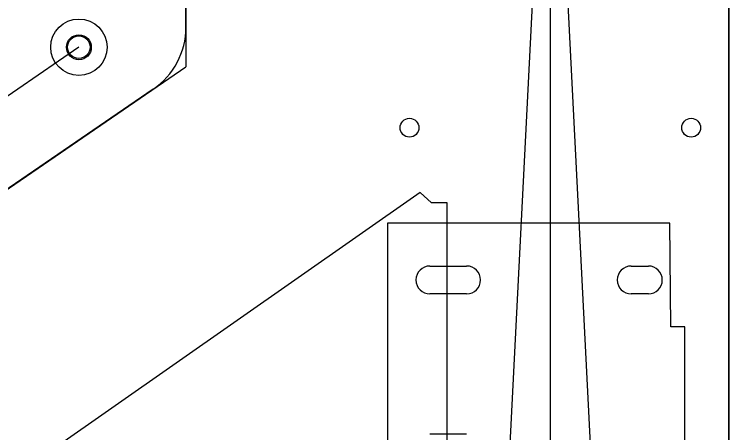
# Model space of a CAD drawing. Header units: inches. Extents: x 0 to 20.3, y 0 to 46.
# Drawn here: x 15.495 to 20.25, y 6.965 to 9.754 of the extents above; entities that cross this region are included whole.
import ezdxf

# ---------------------------------------------------------------- set-up
doc = ezdxf.new("R2010")
doc.units = ezdxf.units.IN
doc.header["$MEASUREMENT"] = 0
for name, color, linetype in [('6_125BIT_500DEP', 7, 'Continuous'), ('6A_125BIT_500DEP', 7, 'Continuous'), ('7_VCARVE_BIT', 7, 'Continuous'), ('7A_1250BALL', 7, 'Continuous'), ('8_250BIT_500OUTLINE', 7, 'Continuous'), ('CONSTRUCTION', 7, 'Continuous'), ('DF_COMP', 7, 'Continuous'), ('PLASTICS', 7, 'Continuous')]:
    doc.layers.add(name, color=color, linetype=linetype)

msp = doc.modelspace()

# ---------------------------------------------------------------- linework, layer by layer
at = {"layer": '6_125BIT_500DEP', "linetype": 'Continuous'}
msp.add_circle((15.9251, 9.5351), 0.0825, dxfattribs=at)
at = {"layer": '6A_125BIT_500DEP', "linetype": 'Continuous'}
for centre in [(18.1255, 9), (20, 9)]:
    msp.add_circle(centre, 0.0625, dxfattribs=at)
at = {"layer": '7_VCARVE_BIT', "linetype": 'Continuous'}
for centre in [(18.1255, 9), (20, 9)]:
    msp.add_circle(centre, 0.0625, dxfattribs=at)
at = {"layer": '7A_1250BALL', "linetype": 'Continuous'}
for p in [(18.657, 4.165), (19.0632, 4.165), (19.4694, 4.165)]:
    msp.add_line(p, (19.0632, 12.165), dxfattribs=at)
at = {"layer": '8_250BIT_500OUTLINE', "linetype": 'Continuous'}
msp.add_line((20.2499, 46), (20.25, 4.3525), dxfattribs=at)
at = {"layer": 'CONSTRUCTION', "linetype": 'Continuous'}
for p, q in [((18.1953, 8.5681), (11.8034, 4.1025)), ((18.2722, 8.5), (18.1953, 8.5681)), ((18.375, 8.5), (18.2722, 8.5)), ((18.375, 0), (18.375, 8.5))]:
    msp.add_line(p, q, dxfattribs=at)
at = {"layer": 'DF_COMP', "linetype": 'Continuous'}
for p, q in [((20.25, 6.0766), (20.25, 14.3266)), ((16.6375, 13.1809), (16.6375, 9.4043)), ((19.0627, 11.8891), (19.0627, 3.8891)), ((15.9251, 9.5351), (13.2503, 7.7068)), ((13.1555, 7.0243), (16.6375, 9.4043)), ((19.8582, 8.365), (17.9782, 8.365)), ((17.9782, 8.365), (17.9782, 3.515)), ((19.8652, 7.675), (19.8582, 8.365)), ((18.2607, 8.08), (18.5057, 8.08)), ((19.6007, 8.08), (19.7157, 8.08)), ((18.5057, 7.895), (18.2607, 7.895)), ((19.7157, 7.895), (19.6007, 7.895)), ((19.9582, 7.675), (19.8652, 7.675)), ((19.9582, 3.515), (19.9582, 7.675)), ((18.2607, 6.965), (18.5057, 6.965))]:
    msp.add_line(p, q, dxfattribs=at)
msp.add_circle((15.9251, 9.5351), 0.1875, dxfattribs=at)
for centre, start, end in [((18.2607, 7.9875), 90, 180), ((18.5057, 7.9875), 0, 90), ((19.6007, 7.9875), 90, 180), ((19.7157, 7.9875), 0, 90), ((18.2607, 7.9875), 180, 270), ((18.5057, 7.9875), 270, 0), ((19.6007, 7.9875), 180, 270), ((19.7157, 7.9875), 270, 0)]:
    msp.add_arc(centre, 0.0925, start, end, dxfattribs=at)
at = {"layer": 'PLASTICS', "linetype": 'Continuous'}
for p, q in [((16.6375, 9.6681), (16.6375, 13.1809)), ((16.4196, 9.2554), (13.1555, 7.0243))]:
    msp.add_line(p, q, dxfattribs=at)
msp.add_circle((15.9251, 9.5351), 0.075, dxfattribs=at)
msp.add_arc((16.1375, 9.6681), 0.5, 304.3531, 0, dxfattribs=at)

doc.saveas('drawing.dxf')
